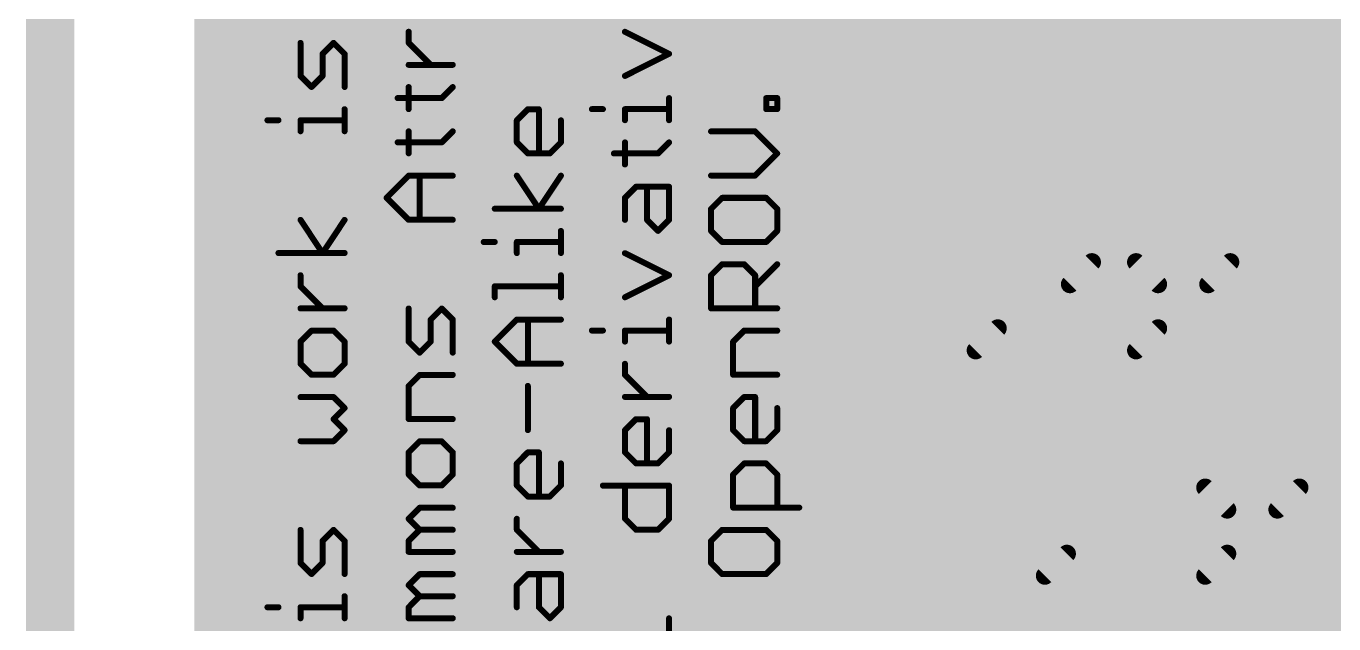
# Model space of a CAD drawing. Extents: x -0.2 to 42.2, y -0.3 to 59.1.
# Drawn here: x -0.2 to 10.85, y 36.75 to 41.81 of the extents above; entities that cross this region are included whole.
import ezdxf

# ---------------------------------------------------------------- set-up
doc = ezdxf.new("R2010")
doc.units = 0
for name, color, linetype in [('1', 22, 'CONTINUOUS'), ('16', 175, 'CONTINUOUS'), ('20', 7, 'CONTINUOUS'), ('21', 253, 'CONTINUOUS'), ('30', 253, 'CONTINUOUS')]:
    doc.layers.add(name, color=color, linetype=linetype)

msp = doc.modelspace()

# ---------------------------------------------------------------- linework, layer by layer
at = {"layer": '1', "const_width": 0.4064}
for points in [[(1.4224, 1.4224), (1.4224, 56.5776)], [(16.4338, 45.8709), (3.2932, 32.7303)], [(3.81, 32.385), (17.145, 45.72)], [(4.7509, 32.4638), (17.0732, 44.7861)], [(1.4224, 41.8592), (12.4221, 41.8592)], [(1.4224, 41.4528), (12.0157, 41.4528)], [(1.4224, 41.0464), (11.6093, 41.0464)], [(1.4224, 40.64), (11.2029, 40.64)], [(1.4224, 40.2336), (10.7965, 40.2336)], [(1.4224, 39.8272), (10.3901, 39.8272)], [(1.4224, 39.4208), (9.9837, 39.4208)], [(1.4224, 39.0144), (9.5773, 39.0144)], [(1.4224, 38.608), (9.1709, 38.608)], [(10.8951, 38.608), (12.0904, 38.608)], [(1.4224, 38.2016), (8.7645, 38.2016)], [(10.4887, 38.2016), (12.0904, 38.2016)], [(1.4224, 37.7952), (8.3581, 37.7952)], [(10.0823, 37.7952), (11.7305, 37.7952)], [(1.4224, 37.3888), (7.9517, 37.3888)], [(9.6759, 37.3888), (11.4936, 37.3888)], [(1.4224, 36.9824), (7.5453, 36.9824)], [(9.2695, 36.9824), (11.4936, 36.9824)], [(1.4224, 36.576), (7.1389, 36.576)], [(8.8631, 36.576), (11.4936, 36.576)]]:
    msp.add_lwpolyline(points, dxfattribs=at)
at = {"layer": '1', "const_width": 0.2032}
for points in [[(1.4224, 41.9608, 1), (1.4224, 41.7576)], [(1.4224, 41.5544, 1), (1.4224, 41.3512)], [(1.4224, 41.148, 1), (1.4224, 40.9448)], [(1.4224, 40.7416, 1), (1.4224, 40.5384)], [(1.4224, 40.3352, 1), (1.4224, 40.132)], [(10.7965, 40.132, 1), (10.7965, 40.3352)], [(1.4224, 39.9288, 1), (1.4224, 39.7256)], [(10.3901, 39.7256, 1), (10.3901, 39.9288)], [(1.4224, 39.5224, 1), (1.4224, 39.3192)], [(9.9837, 39.3192, 1), (9.9837, 39.5224)], [(1.4224, 39.116, 1), (1.4224, 38.9128)], [(9.5773, 38.9128, 1), (9.5773, 39.116)], [(1.4224, 38.7096, 1), (1.4224, 38.5064)], [(9.1709, 38.5064, 1), (9.1709, 38.7096)], [(10.8951, 38.7096, 1), (10.8951, 38.5064)], [(1.4224, 38.3032, 1), (1.4224, 38.1)], [(8.7645, 38.1, 1), (8.7645, 38.3032)], [(10.4887, 38.3032, 1), (10.4887, 38.1)], [(1.4224, 37.8968, 1), (1.4224, 37.6936)], [(8.3581, 37.6936, 1), (8.3581, 37.8968)], [(10.0823, 37.8968, 1), (10.0823, 37.6936)], [(1.4224, 37.4904, 1), (1.4224, 37.2872)], [(7.9517, 37.2872, 1), (7.9517, 37.4904)], [(9.6759, 37.4904, 1), (9.6759, 37.2872)], [(1.4224, 37.084, 1), (1.4224, 36.8808)], [(7.5453, 36.8808, 1), (7.5453, 37.084)], [(9.2695, 37.084, 1), (9.2695, 36.8808)], [(1.4224, 36.6776, 1), (1.4224, 36.4744)], [(7.1389, 36.4744, 1), (7.1389, 36.6776)], [(8.8631, 36.6776, 1), (8.8631, 36.4744)]]:
    msp.add_lwpolyline(points, format="xyb", dxfattribs=at)
at = {"layer": '16', "const_width": 0.4064}
for points in [[(1.4224, 1.4224), (1.4224, 56.5776)], [(1.4224, 41.8592), (40.5776, 41.8592)], [(1.4224, 41.4528), (40.5776, 41.4528)], [(1.4224, 41.0464), (32.4053, 41.0464)], [(1.4224, 40.64), (32.1096, 40.64)], [(1.4224, 40.2336), (32.1096, 40.2336)], [(1.4224, 39.8272), (32.1096, 39.8272)], [(1.4224, 39.4208), (32.4781, 39.4208)], [(1.4224, 39.0144), (40.5776, 39.0144)], [(1.4224, 38.608), (32.507, 38.608)], [(1.4224, 38.2016), (32.1096, 38.2016)], [(1.4224, 37.7952), (32.1096, 37.7952)], [(1.4224, 37.3888), (32.1096, 37.3888)], [(1.4224, 36.9824), (32.3765, 36.9824)], [(1.4224, 36.576), (11.5211, 36.576)]]:
    msp.add_lwpolyline(points, dxfattribs=at)
at = {"layer": '16', "const_width": 0.2032}
for points in [[(1.4224, 41.9608, 1), (1.4224, 41.7576)], [(1.4224, 41.5544, 1), (1.4224, 41.3512)], [(1.4224, 41.148, 1), (1.4224, 40.9448)], [(1.4224, 40.7416, 1), (1.4224, 40.5384)], [(1.4224, 40.3352, 1), (1.4224, 40.132)], [(1.4224, 39.9288, 1), (1.4224, 39.7256)], [(1.4224, 39.5224, 1), (1.4224, 39.3192)], [(1.4224, 39.116, 1), (1.4224, 38.9128)], [(1.4224, 38.7096, 1), (1.4224, 38.5064)], [(1.4224, 38.3032, 1), (1.4224, 38.1)], [(1.4224, 37.8968, 1), (1.4224, 37.6936)], [(1.4224, 37.4904, 1), (1.4224, 37.2872)], [(1.4224, 37.084, 1), (1.4224, 36.8808)], [(1.4224, 36.6776, 1), (1.4224, 36.4744)]]:
    msp.add_lwpolyline(points, format="xyb", dxfattribs=at)
at = {"layer": '20', "const_width": 0.4064}
msp.add_lwpolyline([(0, 0), (0, 58)], dxfattribs=at)
at = {"layer": '21', "const_width": 0.0508}
for points in [[(2.1164, 41.3846), (2.1164, 41.6643)], [(2.396, 41.6643), (2.3028, 41.571)], [(2.4892, 41.571), (2.396, 41.6643)], [(3.0308, 41.6649), (3.0308, 41.7582)], [(3.2172, 41.4785), (3.0308, 41.6649)], [(5.2324, 41.5714), (4.8596, 41.7578)], [(2.3028, 41.571), (2.3028, 41.3846)], [(2.4892, 41.2914), (2.4892, 41.571)], [(4.8596, 41.385), (5.2324, 41.5714)], [(3.4036, 41.4785), (3.0308, 41.4785)], [(2.2096, 41.2914), (2.1164, 41.3846)], [(2.3028, 41.3846), (2.2096, 41.2914)], [(3.0308, 41.1043), (3.0308, 41.2907)], [(3.3104, 41.1975), (3.4036, 41.2907)], [(2.4892, 40.9172), (2.4892, 41.1036)], [(2.9375, 41.1975), (3.3104, 41.1975)], [(4.5799, 41.104), (4.6731, 41.104)], [(4.8596, 41.0108), (4.8596, 41.104)], [(4.8596, 41.104), (5.2324, 41.104)], [(5.2324, 41.0108), (5.2324, 41.1972)], [(6.0536, 41.1043), (6.0536, 41.1975)], [(6.0536, 41.1975), (6.1468, 41.1975)], [(6.1468, 41.1043), (6.0536, 41.1043)], [(6.1468, 41.1975), (6.1468, 41.1043)], [(1.8367, 41.0104), (1.9299, 41.0104)], [(2.1164, 40.9172), (2.1164, 41.0104)], [(2.1164, 41.0104), (2.4892, 41.0104)], [(3.9452, 41.0097), (4.0384, 41.103)], [(3.9452, 40.8233), (3.9452, 41.0097)], [(4.0384, 41.103), (4.1316, 41.103)], [(4.1316, 41.103), (4.1316, 40.7301)], [(4.318, 41.0097), (4.318, 40.8233)], [(3.0308, 40.7301), (3.0308, 40.9165)], [(3.3104, 40.8233), (3.4036, 40.9165)], [(5.9604, 40.9158), (5.5875, 40.9158)], [(6.1468, 40.7294), (5.9604, 40.9158)], [(2.9375, 40.8233), (3.3104, 40.8233)], [(4.0384, 40.7301), (3.9452, 40.8233)], [(4.318, 40.8233), (4.2248, 40.7301)], [(4.8596, 40.6365), (4.8596, 40.823)], [(5.1392, 40.7298), (5.2324, 40.823)], [(4.2248, 40.7301), (4.0384, 40.7301)], [(4.7663, 40.7298), (5.1392, 40.7298)], [(5.9604, 40.543), (6.1468, 40.7294)], [(2.8443, 40.3552), (3.0308, 40.5416)], [(3.0308, 40.5416), (3.4036, 40.5416)], [(3.124, 40.1688), (3.124, 40.5416)], [(4.1316, 40.2623), (3.9452, 40.542)], [(4.318, 40.542), (4.1316, 40.2623)], [(4.8596, 40.3549), (4.9528, 40.4481)], [(4.9528, 40.4481), (5.2324, 40.4481)], [(5.046, 40.1685), (5.046, 40.4481)], [(5.2324, 40.4481), (5.2324, 40.1685)], [(5.5875, 40.543), (5.9604, 40.543)], [(3.0308, 40.1688), (2.8443, 40.3552)], [(4.8596, 40.1685), (4.8596, 40.3549)], [(5.6807, 40.3545), (5.5875, 40.2613)], [(6.0536, 40.3545), (5.6807, 40.3545)], [(6.1468, 40.2613), (6.0536, 40.3545)], [(4.318, 40.2623), (3.7587, 40.2623)], [(5.5875, 40.2613), (5.5875, 40.0749)], [(6.1468, 40.0749), (6.1468, 40.2613)], [(2.3028, 39.8881), (2.1164, 40.1678)], [(2.4892, 40.1678), (2.3028, 39.8881)], [(3.4036, 40.1688), (3.0308, 40.1688)], [(5.1392, 40.0752), (5.046, 40.1685)], [(5.2324, 40.1685), (5.1392, 40.0752)], [(4.318, 39.8881), (4.318, 40.0746)], [(5.5875, 40.0749), (5.6807, 39.9817)], [(6.0536, 39.9817), (6.1468, 40.0749)], [(2.4892, 39.8881), (1.9299, 39.8881)], [(3.6655, 39.9813), (3.7587, 39.9813)], [(3.9452, 39.8881), (3.9452, 39.9813)], [(3.9452, 39.9813), (4.318, 39.9813)], [(5.6807, 39.9817), (6.0536, 39.9817)], [(5.2324, 39.7004), (4.8596, 39.8868)], [(5.5875, 39.7), (5.6807, 39.7932)], [(5.6807, 39.7932), (5.8672, 39.7932)], [(5.8672, 39.7932), (5.9604, 39.7)], [(5.9604, 39.6068), (6.1468, 39.7932)], [(2.1164, 39.6068), (2.1164, 39.7)], [(4.318, 39.5139), (4.318, 39.7004)], [(4.8596, 39.5139), (5.2324, 39.7004)], [(5.5875, 39.4204), (5.5875, 39.7)], [(5.9604, 39.7), (5.9604, 39.4204)], [(2.3028, 39.4204), (2.1164, 39.6068)], [(3.7587, 39.5139), (3.7587, 39.6071)], [(3.7587, 39.6071), (4.318, 39.6071)], [(2.4892, 39.4204), (2.1164, 39.4204)], [(3.0308, 39.1394), (3.0308, 39.419)], [(3.3104, 39.419), (3.2172, 39.3258)], [(3.4036, 39.3258), (3.3104, 39.419)], [(6.1468, 39.4204), (5.5875, 39.4204)], [(2.2096, 39.2319), (2.1164, 39.1387)], [(2.396, 39.2319), (2.2096, 39.2319)], [(2.4892, 39.1387), (2.396, 39.2319)], [(3.2172, 39.3258), (3.2172, 39.1394)], [(3.4036, 39.0462), (3.4036, 39.3258)], [(3.7587, 39.139), (3.9452, 39.3255)], [(3.9452, 39.3255), (4.318, 39.3255)], [(4.0384, 38.9526), (4.0384, 39.3255)], [(4.5799, 39.2329), (4.6731, 39.2329)], [(4.8596, 39.1397), (4.8596, 39.2329)], [(4.8596, 39.2329), (5.2324, 39.2329)], [(5.2324, 39.1397), (5.2324, 39.3261)], [(5.774, 39.1387), (5.8672, 39.2319)], [(5.8672, 39.2319), (6.1468, 39.2319)], [(2.1164, 39.1387), (2.1164, 38.9523)], [(2.4892, 38.9523), (2.4892, 39.1387)], [(3.124, 39.0462), (3.0308, 39.1394)], [(3.2172, 39.1394), (3.124, 39.0462)], [(3.9452, 38.9526), (3.7587, 39.139)], [(5.774, 38.8591), (5.774, 39.1387)], [(2.1164, 38.9523), (2.2096, 38.8591)], [(2.396, 38.8591), (2.4892, 38.9523)], [(4.318, 38.9526), (3.9452, 38.9526)], [(4.8596, 38.8584), (4.8596, 38.9516)], [(2.2096, 38.8591), (2.396, 38.8591)], [(3.0308, 38.7645), (3.124, 38.8577)], [(3.124, 38.8577), (3.4036, 38.8577)], [(5.046, 38.672), (4.8596, 38.8584)], [(6.1468, 38.8591), (5.774, 38.8591)], [(3.0308, 38.4849), (3.0308, 38.7645)], [(4.0384, 38.3913), (4.0384, 38.7642)], [(5.2324, 38.672), (4.8596, 38.672)], [(2.396, 38.6706), (2.1164, 38.6706)], [(2.4892, 38.5774), (2.396, 38.6706)], [(2.396, 38.4842), (2.4892, 38.5774)], [(5.774, 38.5774), (5.8672, 38.6706)], [(5.774, 38.391), (5.774, 38.5774)], [(5.8672, 38.6706), (5.9604, 38.6706)], [(5.9604, 38.6706), (5.9604, 38.2978)], [(6.1468, 38.5774), (6.1468, 38.391)], [(2.4892, 38.391), (2.396, 38.4842)], [(3.4036, 38.4849), (3.0308, 38.4849)], [(4.8596, 38.3903), (4.9528, 38.4835)], [(4.9528, 38.4835), (5.046, 38.4835)], [(5.046, 38.4835), (5.046, 38.1107)], [(2.396, 38.2978), (2.4892, 38.391)], [(4.8596, 38.2039), (4.8596, 38.3903)], [(5.2324, 38.3903), (5.2324, 38.2039)], [(5.8672, 38.2978), (5.774, 38.391)], [(6.1468, 38.391), (6.0536, 38.2978)], [(2.1164, 38.2978), (2.396, 38.2978)], [(3.124, 38.2964), (3.0308, 38.2032)], [(3.3104, 38.2964), (3.124, 38.2964)], [(3.4036, 38.2032), (3.3104, 38.2964)], [(6.0536, 38.2978), (5.8672, 38.2978)], [(3.0308, 38.2032), (3.0308, 38.0168)], [(3.4036, 38.0168), (3.4036, 38.2032)], [(3.9452, 38.1096), (4.0384, 38.2029)], [(4.0384, 38.2029), (4.1316, 38.2029)], [(4.1316, 38.2029), (4.1316, 37.83)], [(4.9528, 38.1107), (4.8596, 38.2039)], [(5.2324, 38.2039), (5.1392, 38.1107)], [(3.0308, 38.0168), (3.124, 37.9236)], [(3.3104, 37.9236), (3.4036, 38.0168)], [(3.9452, 37.9232), (3.9452, 38.1096)], [(4.318, 38.1096), (4.318, 37.9232)], [(5.1392, 38.1107), (4.9528, 38.1107)], [(5.774, 38.0161), (5.8672, 38.1093)], [(5.774, 37.7365), (5.774, 38.0161)], [(5.8672, 38.1093), (6.0536, 38.1093)], [(6.0536, 38.1093), (6.1468, 38.0161)], [(6.1468, 38.0161), (6.1468, 37.7365)], [(3.124, 37.9236), (3.3104, 37.9236)], [(4.0384, 37.83), (3.9452, 37.9232)], [(4.318, 37.9232), (4.2248, 37.83)], [(4.6731, 37.9222), (5.2324, 37.9222)], [(4.8596, 37.6426), (4.8596, 37.9222)], [(5.2324, 37.9222), (5.2324, 37.6426)], [(4.2248, 37.83), (4.0384, 37.83)], [(3.0308, 37.6419), (3.124, 37.7351)], [(3.124, 37.7351), (3.4036, 37.7351)], [(6.3332, 37.7365), (5.774, 37.7365)], [(3.124, 37.5487), (3.0308, 37.6419)], [(3.9452, 37.5487), (3.9452, 37.6419)], [(4.9528, 37.5493), (4.8596, 37.6426)], [(5.2324, 37.6426), (5.1392, 37.5493)], [(2.1164, 37.2684), (2.1164, 37.548)], [(2.396, 37.548), (2.3028, 37.4548)], [(2.4892, 37.4548), (2.396, 37.548)], [(3.0308, 37.4555), (3.124, 37.5487)], [(3.0308, 37.3622), (3.0308, 37.4555)], [(3.124, 37.5487), (3.4036, 37.5487)], [(4.1316, 37.3622), (3.9452, 37.5487)], [(5.1392, 37.5493), (4.9528, 37.5493)], [(5.6807, 37.548), (5.5875, 37.4548)], [(6.0536, 37.548), (5.6807, 37.548)], [(6.1468, 37.4548), (6.0536, 37.548)], [(2.3028, 37.4548), (2.3028, 37.2684)], [(2.4892, 37.1751), (2.4892, 37.4548)], [(3.4036, 37.3622), (3.0308, 37.3622)], [(4.318, 37.3622), (3.9452, 37.3622)], [(5.5875, 37.4548), (5.5875, 37.2684)], [(6.1468, 37.2684), (6.1468, 37.4548)], [(2.2096, 37.1751), (2.1164, 37.2684)], [(2.3028, 37.2684), (2.2096, 37.1751)], [(5.5875, 37.2684), (5.6807, 37.1751)], [(6.0536, 37.1751), (6.1468, 37.2684)], [(3.0308, 37.0806), (3.124, 37.1738)], [(3.124, 37.1738), (3.4036, 37.1738)], [(3.9452, 37.0806), (4.0384, 37.1738)], [(4.0384, 37.1738), (4.318, 37.1738)], [(4.1316, 36.8941), (4.1316, 37.1738)], [(4.318, 37.1738), (4.318, 36.8941)], [(5.6807, 37.1751), (6.0536, 37.1751)], [(3.124, 36.9874), (3.0308, 37.0806)], [(3.9452, 36.8941), (3.9452, 37.0806)], [(2.4892, 36.8009), (2.4892, 36.9874)], [(3.0308, 36.8941), (3.124, 36.9874)], [(3.124, 36.9874), (3.4036, 36.9874)], [(1.8367, 36.8941), (1.9299, 36.8941)], [(2.1164, 36.8009), (2.1164, 36.8941)], [(2.1164, 36.8941), (2.4892, 36.8941)], [(3.0308, 36.8009), (3.0308, 36.8941)], [(3.4036, 36.8009), (3.0308, 36.8009)], [(4.2248, 36.8009), (4.1316, 36.8941)], [(4.318, 36.8941), (4.2248, 36.8009)], [(5.2324, 36.6138), (5.2324, 36.8003)]]:
    msp.add_lwpolyline(points, dxfattribs=at)
at = {"layer": '21', "const_width": 0.0254}
for points in [[(2.1291, 41.6643, 1), (2.1037, 41.6643)], [(2.405, 41.6732, 1), (2.387, 41.6553)], [(2.405, 41.6553, 1), (2.387, 41.6732)], [(3.0435, 41.7582, 1), (3.0181, 41.7582)], [(3.0397, 41.6739, 1), (3.0218, 41.656)], [(4.8652, 41.7692, 1), (4.8539, 41.7465)], [(2.3155, 41.571, 1), (2.2901, 41.571)], [(2.2938, 41.58, 1), (2.3118, 41.5621)], [(2.5019, 41.571, 1), (2.4765, 41.571)], [(2.4802, 41.5621, 1), (2.4982, 41.58)], [(3.0181, 41.6649, 1), (3.0435, 41.6649)], [(5.2381, 41.56, 1), (5.2267, 41.5827)], [(5.2267, 41.56, 1), (5.2381, 41.5827)], [(3.0308, 41.4912, 1), (3.0308, 41.4658)], [(3.2082, 41.4695, 1), (3.2262, 41.4875)], [(3.4036, 41.4658, 1), (3.4036, 41.4912)], [(2.1253, 41.3936, 1), (2.1074, 41.3756)], [(2.1037, 41.3846, 1), (2.1291, 41.3846)], [(2.2901, 41.3846, 1), (2.3155, 41.3846)], [(2.3118, 41.3756, 1), (2.2938, 41.3936)], [(4.8539, 41.3963, 1), (4.8652, 41.3736)], [(2.2006, 41.3004, 1), (2.2185, 41.2824)], [(2.2006, 41.2824, 1), (2.2185, 41.3004)], [(2.4765, 41.2914, 1), (2.5019, 41.2914)], [(3.0435, 41.2907, 1), (3.0181, 41.2907)], [(3.4126, 41.2818, 1), (3.3946, 41.2997)], [(2.5019, 41.1036, 1), (2.4765, 41.1036)], [(2.9375, 41.2102, 1), (2.9375, 41.1848)], [(3.3014, 41.2065, 1), (3.3194, 41.1885)], [(3.3104, 41.1848, 1), (3.3104, 41.2102)], [(4.5799, 41.1167, 1), (4.5799, 41.0913)], [(4.6731, 41.0913, 1), (4.6731, 41.1167)], [(4.8723, 41.104, 1), (4.8469, 41.104)], [(4.8596, 41.1167, 1), (4.8596, 41.0913)], [(5.2451, 41.1972, 1), (5.2197, 41.1972)], [(5.2324, 41.0913, 1), (5.2324, 41.1167)], [(6.0663, 41.1975, 1), (6.0409, 41.1975)], [(6.0536, 41.2102, 1), (6.0536, 41.1848)], [(6.0536, 41.117, 1), (6.0536, 41.0916)], [(6.1595, 41.1975, 1), (6.1341, 41.1975)], [(6.1468, 41.1848, 1), (6.1468, 41.2102)], [(6.1468, 41.0916, 1), (6.1468, 41.117)], [(1.8367, 41.0231, 1), (1.8367, 40.9977)], [(1.9299, 40.9977, 1), (1.9299, 41.0231)], [(2.1291, 41.0104, 1), (2.1037, 41.0104)], [(2.1164, 41.0231, 1), (2.1164, 40.9977)], [(2.4892, 40.9977, 1), (2.4892, 41.0231)], [(3.0181, 41.1043, 1), (3.0435, 41.1043)], [(3.9579, 41.0097, 1), (3.9325, 41.0097)], [(3.9362, 41.0187, 1), (3.9541, 41.0008)], [(4.0384, 41.1157, 1), (4.0384, 41.0903)], [(4.0473, 41.094, 1), (4.0294, 41.1119)], [(4.1443, 41.103, 1), (4.1189, 41.103)], [(4.1316, 41.0903, 1), (4.1316, 41.1157)], [(4.3307, 41.0097, 1), (4.3053, 41.0097)], [(4.8469, 41.0108, 1), (4.8723, 41.0108)], [(5.2197, 41.0108, 1), (5.2451, 41.0108)], [(6.0409, 41.1043, 1), (6.0663, 41.1043)], [(6.1341, 41.1043, 1), (6.1595, 41.1043)], [(2.1037, 40.9172, 1), (2.1291, 40.9172)], [(2.4765, 40.9172, 1), (2.5019, 40.9172)], [(3.0435, 40.9165, 1), (3.0181, 40.9165)], [(3.4126, 40.9075, 1), (3.3946, 40.9255)], [(5.5875, 40.9285, 1), (5.5875, 40.9031)], [(5.9694, 40.9248, 1), (5.9514, 40.9069)], [(5.9604, 40.9031, 1), (5.9604, 40.9285)], [(2.9375, 40.836, 1), (2.9375, 40.8106)], [(3.3014, 40.8323, 1), (3.3194, 40.8143)], [(3.3104, 40.8106, 1), (3.3104, 40.836)], [(3.9541, 40.8323, 1), (3.9362, 40.8143)], [(3.9325, 40.8233, 1), (3.9579, 40.8233)], [(4.3053, 40.8233, 1), (4.3307, 40.8233)], [(4.327, 40.8143, 1), (4.309, 40.8323)], [(4.8723, 40.823, 1), (4.8469, 40.823)], [(5.2414, 40.814, 1), (5.2234, 40.832)], [(3.0181, 40.7301, 1), (3.0435, 40.7301)], [(4.0384, 40.7428, 1), (4.0384, 40.7174)], [(4.0294, 40.7211, 1), (4.0473, 40.7391)], [(4.1189, 40.7301, 1), (4.1443, 40.7301)], [(4.2158, 40.7391, 1), (4.2338, 40.7211)], [(4.2248, 40.7174, 1), (4.2248, 40.7428)], [(4.7663, 40.7425, 1), (4.7663, 40.7171)], [(5.1302, 40.7387, 1), (5.1482, 40.7208)], [(5.1392, 40.7171, 1), (5.1392, 40.7425)], [(6.1558, 40.7204, 1), (6.1378, 40.7384)], [(6.1378, 40.7204, 1), (6.1558, 40.7384)], [(4.8469, 40.6365, 1), (4.8723, 40.6365)], [(3.0308, 40.5543, 1), (3.0308, 40.5289)], [(3.0397, 40.5327, 1), (3.0218, 40.5506)], [(3.1367, 40.5416, 1), (3.1113, 40.5416)], [(3.4036, 40.5289, 1), (3.4036, 40.5543)], [(3.9557, 40.549, 1), (3.9346, 40.5349)], [(4.3286, 40.5349, 1), (4.3074, 40.549)], [(4.9528, 40.4608, 1), (4.9528, 40.4354)], [(4.9617, 40.4391, 1), (4.9438, 40.4571)], [(5.0587, 40.4481, 1), (5.0333, 40.4481)], [(5.2451, 40.4481, 1), (5.2197, 40.4481)], [(5.2324, 40.4354, 1), (5.2324, 40.4608)], [(5.5875, 40.5557, 1), (5.5875, 40.5303)], [(5.9514, 40.552, 1), (5.9694, 40.534)], [(5.9604, 40.5303, 1), (5.9604, 40.5557)], [(2.8533, 40.3642, 1), (2.8353, 40.3462)], [(2.8353, 40.3642, 1), (2.8533, 40.3462)], [(4.8723, 40.3549, 1), (4.8469, 40.3549)], [(4.8506, 40.3639, 1), (4.8685, 40.3459)], [(5.6807, 40.3672, 1), (5.6807, 40.3418)], [(5.6897, 40.3456, 1), (5.6718, 40.3635)], [(6.0626, 40.3635, 1), (6.0446, 40.3456)], [(6.0536, 40.3418, 1), (6.0536, 40.3672)], [(3.7587, 40.275, 1), (3.7587, 40.2496)], [(4.121, 40.2694, 1), (4.1421, 40.2553)], [(4.121, 40.2553, 1), (4.1421, 40.2694)], [(4.318, 40.2496, 1), (4.318, 40.275)], [(5.6002, 40.2613, 1), (5.5748, 40.2613)], [(5.5785, 40.2703, 1), (5.5965, 40.2523)], [(6.1595, 40.2613, 1), (6.1341, 40.2613)], [(6.1378, 40.2523, 1), (6.1558, 40.2703)], [(2.1269, 40.1748, 1), (2.1058, 40.1607)], [(2.4998, 40.1607, 1), (2.4786, 40.1748)], [(3.0308, 40.1815, 1), (3.0308, 40.1561)], [(3.0218, 40.1598, 1), (3.0397, 40.1778)], [(3.1113, 40.1688, 1), (3.1367, 40.1688)], [(3.4036, 40.1561, 1), (3.4036, 40.1815)], [(4.8469, 40.1685, 1), (4.8723, 40.1685)], [(5.055, 40.1774, 1), (5.037, 40.1595)], [(5.0333, 40.1685, 1), (5.0587, 40.1685)], [(5.2197, 40.1685, 1), (5.2451, 40.1685)], [(5.2414, 40.1595, 1), (5.2234, 40.1774)], [(4.3307, 40.0746, 1), (4.3053, 40.0746)], [(5.1302, 40.0842, 1), (5.1482, 40.0663)], [(5.1302, 40.0663, 1), (5.1482, 40.0842)], [(5.5965, 40.0839, 1), (5.5785, 40.0659)], [(5.5748, 40.0749, 1), (5.6002, 40.0749)], [(6.1341, 40.0749, 1), (6.1595, 40.0749)], [(6.1558, 40.0659, 1), (6.1378, 40.0839)], [(1.9299, 39.9008, 1), (1.9299, 39.8754)], [(2.4892, 39.8754, 1), (2.4892, 39.9008)], [(3.6655, 39.9941, 1), (3.6655, 39.9686)], [(3.7587, 39.9686, 1), (3.7587, 39.9941)], [(3.9452, 39.9941, 1), (3.9452, 39.9686)], [(3.9579, 39.9813, 1), (3.9325, 39.9813)], [(4.318, 39.9686, 1), (4.318, 39.9941)], [(5.6807, 39.9944, 1), (5.6807, 39.969)], [(5.6718, 39.9727, 1), (5.6897, 39.9907)], [(6.0446, 39.9907, 1), (6.0626, 39.9727)], [(6.0536, 39.969, 1), (6.0536, 39.9944)], [(2.2922, 39.8952, 1), (2.3133, 39.8811)], [(2.2922, 39.8811, 1), (2.3133, 39.8952)], [(3.9325, 39.8881, 1), (3.9579, 39.8881)], [(4.3053, 39.8881, 1), (4.3307, 39.8881)], [(4.8652, 39.8981, 1), (4.8539, 39.8754)], [(5.6807, 39.8059, 1), (5.6807, 39.7805)], [(5.6897, 39.7842, 1), (5.6718, 39.8022)], [(5.8761, 39.8022, 1), (5.8582, 39.7842)], [(5.8672, 39.7805, 1), (5.8672, 39.8059)], [(6.1558, 39.7842, 1), (6.1378, 39.8022)], [(2.1291, 39.7, 1), (2.1037, 39.7)], [(4.3307, 39.7004, 1), (4.3053, 39.7004)], [(5.2381, 39.689, 1), (5.2267, 39.7117)], [(5.2267, 39.689, 1), (5.2381, 39.7117)], [(5.6002, 39.7, 1), (5.5748, 39.7)], [(5.5785, 39.709, 1), (5.5965, 39.691)], [(5.9731, 39.7, 1), (5.9477, 39.7)], [(5.9514, 39.691, 1), (5.9694, 39.709)], [(2.1253, 39.6158, 1), (2.1074, 39.5978)], [(2.1037, 39.6068, 1), (2.1291, 39.6068)], [(3.7714, 39.6071, 1), (3.746, 39.6071)], [(3.7587, 39.6198, 1), (3.7587, 39.5944)], [(4.318, 39.5944, 1), (4.318, 39.6198)], [(5.9514, 39.6158, 1), (5.9694, 39.5978)], [(3.746, 39.5139, 1), (3.7714, 39.5139)], [(4.3053, 39.5139, 1), (4.3307, 39.5139)], [(4.8539, 39.5253, 1), (4.8652, 39.5026)], [(2.1164, 39.4331, 1), (2.1164, 39.4077)], [(2.2938, 39.4114, 1), (2.3118, 39.4294)], [(2.4892, 39.4077, 1), (2.4892, 39.4331)], [(3.0435, 39.419, 1), (3.0181, 39.419)], [(3.3194, 39.428, 1), (3.3014, 39.41)], [(3.3194, 39.41, 1), (3.3014, 39.428)], [(5.5875, 39.4331, 1), (5.5875, 39.4077)], [(5.5748, 39.4204, 1), (5.6002, 39.4204)], [(5.9477, 39.4204, 1), (5.9731, 39.4204)], [(6.1468, 39.4077, 1), (6.1468, 39.4331)], [(2.2096, 39.2446, 1), (2.2096, 39.2192)], [(2.2185, 39.2229, 1), (2.2006, 39.2409)], [(2.405, 39.2409, 1), (2.387, 39.2229)], [(2.396, 39.2192, 1), (2.396, 39.2446)], [(3.2299, 39.3258, 1), (3.2045, 39.3258)], [(3.2082, 39.3348, 1), (3.2262, 39.3168)], [(3.4163, 39.3258, 1), (3.3909, 39.3258)], [(3.3946, 39.3168, 1), (3.4126, 39.3348)], [(3.9452, 39.3382, 1), (3.9452, 39.3128)], [(3.9541, 39.3165, 1), (3.9362, 39.3345)], [(4.0511, 39.3255, 1), (4.0257, 39.3255)], [(4.318, 39.3128, 1), (4.318, 39.3382)], [(4.5799, 39.2456, 1), (4.5799, 39.2202)], [(4.6731, 39.2202, 1), (4.6731, 39.2456)], [(4.8723, 39.2329, 1), (4.8469, 39.2329)], [(4.8596, 39.2456, 1), (4.8596, 39.2202)], [(5.2451, 39.3261, 1), (5.2197, 39.3261)], [(5.2324, 39.2202, 1), (5.2324, 39.2456)], [(5.8672, 39.2446, 1), (5.8672, 39.2192)], [(5.8761, 39.2229, 1), (5.8582, 39.2409)], [(6.1468, 39.2192, 1), (6.1468, 39.2446)], [(2.1291, 39.1387, 1), (2.1037, 39.1387)], [(2.1074, 39.1477, 1), (2.1253, 39.1297)], [(2.5019, 39.1387, 1), (2.4765, 39.1387)], [(2.4802, 39.1297, 1), (2.4982, 39.1477)], [(3.0397, 39.1484, 1), (3.0218, 39.1304)], [(3.0181, 39.1394, 1), (3.0435, 39.1394)], [(3.2045, 39.1394, 1), (3.2299, 39.1394)], [(3.2262, 39.1304, 1), (3.2082, 39.1484)], [(3.7677, 39.148, 1), (3.7497, 39.1301)], [(3.7497, 39.148, 1), (3.7677, 39.1301)], [(4.8469, 39.1397, 1), (4.8723, 39.1397)], [(5.2197, 39.1397, 1), (5.2451, 39.1397)], [(5.7866, 39.1387, 1), (5.7613, 39.1387)], [(5.765, 39.1477, 1), (5.7829, 39.1297)], [(3.115, 39.0552, 1), (3.1329, 39.0372)], [(3.115, 39.0372, 1), (3.1329, 39.0552)], [(3.3909, 39.0462, 1), (3.4163, 39.0462)], [(2.1253, 38.9613, 1), (2.1074, 38.9433)], [(2.1037, 38.9523, 1), (2.1291, 38.9523)], [(2.4765, 38.9523, 1), (2.5019, 38.9523)], [(2.4982, 38.9433, 1), (2.4802, 38.9613)], [(3.9452, 38.9653, 1), (3.9452, 38.9399)], [(3.9362, 38.9436, 1), (3.9541, 38.9616)], [(4.0257, 38.9526, 1), (4.0511, 38.9526)], [(4.318, 38.9399, 1), (4.318, 38.9653)], [(4.8723, 38.9516, 1), (4.8469, 38.9516)], [(2.2096, 38.8718, 1), (2.2096, 38.8464)], [(2.2006, 38.8501, 1), (2.2185, 38.868)], [(2.387, 38.868, 1), (2.405, 38.8501)], [(2.396, 38.8464, 1), (2.396, 38.8718)], [(3.124, 38.8704, 1), (3.124, 38.845)], [(3.1329, 38.8487, 1), (3.115, 38.8667)], [(3.4036, 38.845, 1), (3.4036, 38.8704)], [(4.8685, 38.8674, 1), (4.8506, 38.8494)], [(4.8469, 38.8584, 1), (4.8723, 38.8584)], [(5.774, 38.8718, 1), (5.774, 38.8464)], [(5.7613, 38.8591, 1), (5.7866, 38.8591)], [(6.1468, 38.8464, 1), (6.1468, 38.8718)], [(3.0435, 38.7645, 1), (3.0181, 38.7645)], [(3.0218, 38.7735, 1), (3.0397, 38.7555)], [(4.0511, 38.7642, 1), (4.0257, 38.7642)], [(4.8596, 38.6847, 1), (4.8596, 38.6593)], [(5.2324, 38.6593, 1), (5.2324, 38.6847)], [(2.1164, 38.6833, 1), (2.1164, 38.6579)], [(2.405, 38.6796, 1), (2.387, 38.6616)], [(2.396, 38.6579, 1), (2.396, 38.6833)], [(2.4982, 38.5684, 1), (2.4802, 38.5864)], [(2.4802, 38.5684, 1), (2.4982, 38.5864)], [(5.037, 38.663, 1), (5.055, 38.6809)], [(5.7866, 38.5774, 1), (5.7613, 38.5774)], [(5.765, 38.5864, 1), (5.7829, 38.5684)], [(5.8672, 38.6833, 1), (5.8672, 38.6579)], [(5.8761, 38.6616, 1), (5.8582, 38.6796)], [(5.9731, 38.6706, 1), (5.9477, 38.6706)], [(5.9604, 38.6579, 1), (5.9604, 38.6833)], [(6.1595, 38.5774, 1), (6.1341, 38.5774)], [(2.405, 38.4932, 1), (2.387, 38.4752)], [(2.387, 38.4932, 1), (2.405, 38.4752)], [(3.0308, 38.4976, 1), (3.0308, 38.4722)], [(3.0181, 38.4849, 1), (3.0435, 38.4849)], [(3.4036, 38.4722, 1), (3.4036, 38.4976)], [(4.9528, 38.4962, 1), (4.9528, 38.4708)], [(4.9617, 38.4745, 1), (4.9438, 38.4925)], [(5.0587, 38.4835, 1), (5.0333, 38.4835)], [(5.046, 38.4708, 1), (5.046, 38.4962)], [(2.4982, 38.382, 1), (2.4802, 38.4)], [(2.4802, 38.382, 1), (2.4982, 38.4)], [(4.0257, 38.3913, 1), (4.0511, 38.3913)], [(4.8723, 38.3903, 1), (4.8469, 38.3903)], [(4.8506, 38.3993, 1), (4.8685, 38.3813)], [(5.2451, 38.3903, 1), (5.2197, 38.3903)], [(5.7829, 38.4, 1), (5.765, 38.382)], [(5.7613, 38.391, 1), (5.7866, 38.391)], [(6.1341, 38.391, 1), (6.1595, 38.391)], [(6.1558, 38.382, 1), (6.1378, 38.4)], [(2.1164, 38.3105, 1), (2.1164, 38.2851)], [(2.387, 38.3067, 1), (2.405, 38.2888)], [(2.396, 38.2851, 1), (2.396, 38.3105)], [(3.124, 38.3091, 1), (3.124, 38.2837)], [(3.1329, 38.2874, 1), (3.115, 38.3054)], [(3.3194, 38.3054, 1), (3.3014, 38.2874)], [(3.3104, 38.2837, 1), (3.3104, 38.3091)], [(5.8672, 38.3105, 1), (5.8672, 38.2851)], [(5.8582, 38.2888, 1), (5.8761, 38.3067)], [(5.9477, 38.2978, 1), (5.9731, 38.2978)], [(6.0446, 38.3067, 1), (6.0626, 38.2888)], [(6.0536, 38.2851, 1), (6.0536, 38.3105)], [(3.0435, 38.2032, 1), (3.0181, 38.2032)], [(3.0218, 38.2122, 1), (3.0397, 38.1942)], [(3.4163, 38.2032, 1), (3.3909, 38.2032)], [(3.3946, 38.1942, 1), (3.4126, 38.2122)], [(4.0384, 38.2156, 1), (4.0384, 38.1902)], [(4.0473, 38.1939, 1), (4.0294, 38.2118)], [(4.1443, 38.2029, 1), (4.1189, 38.2029)], [(4.1316, 38.1902, 1), (4.1316, 38.2156)], [(4.8685, 38.2128, 1), (4.8506, 38.1949)], [(4.8469, 38.2039, 1), (4.8723, 38.2039)], [(5.2197, 38.2039, 1), (5.2451, 38.2039)], [(5.2414, 38.1949, 1), (5.2234, 38.2128)], [(3.0397, 38.0257, 1), (3.0218, 38.0078)], [(3.4126, 38.0078, 1), (3.3946, 38.0257)], [(3.9579, 38.1096, 1), (3.9325, 38.1096)], [(3.9362, 38.1186, 1), (3.9541, 38.1007)], [(4.3307, 38.1096, 1), (4.3053, 38.1096)], [(4.9528, 38.1234, 1), (4.9528, 38.098)], [(4.9438, 38.1017, 1), (4.9617, 38.1196)], [(5.0333, 38.1107, 1), (5.0587, 38.1107)], [(5.1302, 38.1196, 1), (5.1482, 38.1017)], [(5.1392, 38.098, 1), (5.1392, 38.1234)], [(5.7866, 38.0161, 1), (5.7613, 38.0161)], [(5.765, 38.0251, 1), (5.7829, 38.0071)], [(5.8672, 38.122, 1), (5.8672, 38.0966)], [(5.8761, 38.1003, 1), (5.8582, 38.1183)], [(6.0626, 38.1183, 1), (6.0446, 38.1003)], [(6.0536, 38.0966, 1), (6.0536, 38.122)], [(6.1595, 38.0161, 1), (6.1341, 38.0161)], [(6.1378, 38.0071, 1), (6.1558, 38.0251)], [(3.0181, 38.0168, 1), (3.0435, 38.0168)], [(3.124, 37.9363, 1), (3.124, 37.9109)], [(3.115, 37.9146, 1), (3.1329, 37.9325)], [(3.3014, 37.9325, 1), (3.3194, 37.9146)], [(3.3104, 37.9109, 1), (3.3104, 37.9363)], [(3.3909, 38.0168, 1), (3.4163, 38.0168)], [(3.9541, 37.9322, 1), (3.9362, 37.9142)], [(3.9325, 37.9232, 1), (3.9579, 37.9232)], [(4.3053, 37.9232, 1), (4.3307, 37.9232)], [(4.327, 37.9142, 1), (4.309, 37.9322)], [(4.6731, 37.9349, 1), (4.6731, 37.9095)], [(4.8723, 37.9222, 1), (4.8469, 37.9222)], [(5.2451, 37.9222, 1), (5.2197, 37.9222)], [(5.2324, 37.9095, 1), (5.2324, 37.9349)], [(4.0384, 37.8427, 1), (4.0384, 37.8173)], [(4.0294, 37.821, 1), (4.0473, 37.839)], [(4.1189, 37.83, 1), (4.1443, 37.83)], [(4.2158, 37.839, 1), (4.2338, 37.821)], [(4.2248, 37.8173, 1), (4.2248, 37.8427)], [(3.124, 37.7478, 1), (3.124, 37.7224)], [(3.1329, 37.7261, 1), (3.115, 37.7441)], [(3.4036, 37.7224, 1), (3.4036, 37.7478)], [(5.774, 37.7492, 1), (5.774, 37.7238)], [(5.7613, 37.7365, 1), (5.7866, 37.7365)], [(6.1341, 37.7365, 1), (6.1595, 37.7365)], [(6.3332, 37.7238, 1), (6.3332, 37.7492)], [(3.0397, 37.6509, 1), (3.0218, 37.6329)], [(3.0218, 37.6509, 1), (3.0397, 37.6329)], [(3.9579, 37.6419, 1), (3.9325, 37.6419)], [(4.8685, 37.6515, 1), (4.8506, 37.6336)], [(4.8469, 37.6426, 1), (4.8723, 37.6426)], [(5.2197, 37.6426, 1), (5.2451, 37.6426)], [(5.2414, 37.6336, 1), (5.2234, 37.6515)], [(2.1291, 37.548, 1), (2.1037, 37.548)], [(2.405, 37.557, 1), (2.387, 37.539)], [(2.405, 37.539, 1), (2.387, 37.557)], [(3.0435, 37.4555, 1), (3.0181, 37.4555)], [(3.124, 37.5614, 1), (3.124, 37.536)], [(3.1329, 37.5397, 1), (3.115, 37.5576)], [(3.115, 37.5397, 1), (3.1329, 37.5576)], [(3.4036, 37.536, 1), (3.4036, 37.5614)], [(3.9541, 37.5576, 1), (3.9362, 37.5397)], [(3.9325, 37.5487, 1), (3.9579, 37.5487)], [(4.9528, 37.562, 1), (4.9528, 37.5366)], [(4.9438, 37.5404, 1), (4.9617, 37.5583)], [(5.1302, 37.5583, 1), (5.1482, 37.5404)], [(5.1392, 37.5366, 1), (5.1392, 37.562)], [(5.6807, 37.5607, 1), (5.6807, 37.5353)], [(5.6897, 37.539, 1), (5.6718, 37.557)], [(6.0626, 37.557, 1), (6.0446, 37.539)], [(6.0536, 37.5353, 1), (6.0536, 37.5607)], [(2.3155, 37.4548, 1), (2.2901, 37.4548)], [(2.2938, 37.4638, 1), (2.3118, 37.4458)], [(2.5019, 37.4548, 1), (2.4765, 37.4548)], [(2.4802, 37.4458, 1), (2.4982, 37.4638)], [(3.0218, 37.4644, 1), (3.0397, 37.4465)], [(3.0308, 37.3749, 1), (3.0308, 37.3495)], [(3.0181, 37.3622, 1), (3.0435, 37.3622)], [(3.4036, 37.3495, 1), (3.4036, 37.3749)], [(3.9452, 37.3749, 1), (3.9452, 37.3495)], [(4.1226, 37.3533, 1), (4.1406, 37.3712)], [(4.318, 37.3495, 1), (4.318, 37.3749)], [(5.6002, 37.4548, 1), (5.5748, 37.4548)], [(5.5785, 37.4638, 1), (5.5965, 37.4458)], [(6.1595, 37.4548, 1), (6.1341, 37.4548)], [(6.1378, 37.4458, 1), (6.1558, 37.4638)], [(2.1253, 37.2773, 1), (2.1074, 37.2594)], [(2.1037, 37.2684, 1), (2.1291, 37.2684)], [(2.2901, 37.2684, 1), (2.3155, 37.2684)], [(2.3118, 37.2594, 1), (2.2938, 37.2773)], [(5.5965, 37.2773, 1), (5.5785, 37.2594)], [(5.5748, 37.2684, 1), (5.6002, 37.2684)], [(6.1341, 37.2684, 1), (6.1595, 37.2684)], [(6.1558, 37.2594, 1), (6.1378, 37.2773)], [(2.2006, 37.1841, 1), (2.2185, 37.1662)], [(2.2006, 37.1662, 1), (2.2185, 37.1841)], [(2.4765, 37.1751, 1), (2.5019, 37.1751)], [(3.124, 37.1865, 1), (3.124, 37.1611)], [(3.1329, 37.1648, 1), (3.115, 37.1828)], [(3.4036, 37.1611, 1), (3.4036, 37.1865)], [(4.0384, 37.1865, 1), (4.0384, 37.1611)], [(4.0473, 37.1648, 1), (4.0294, 37.1828)], [(4.1443, 37.1738, 1), (4.1189, 37.1738)], [(4.3307, 37.1738, 1), (4.3053, 37.1738)], [(4.318, 37.1611, 1), (4.318, 37.1865)], [(5.6807, 37.1878, 1), (5.6807, 37.1624)], [(5.6718, 37.1662, 1), (5.6897, 37.1841)], [(6.0446, 37.1841, 1), (6.0626, 37.1662)], [(6.0536, 37.1624, 1), (6.0536, 37.1878)], [(3.0397, 37.0896, 1), (3.0218, 37.0716)], [(3.0218, 37.0896, 1), (3.0397, 37.0716)], [(3.9579, 37.0806, 1), (3.9325, 37.0806)], [(3.9362, 37.0896, 1), (3.9541, 37.0716)], [(2.5019, 36.9874, 1), (2.4765, 36.9874)], [(3.124, 37.0001, 1), (3.124, 36.9747)], [(3.1329, 36.9784, 1), (3.115, 36.9963)], [(3.115, 36.9784, 1), (3.1329, 36.9963)], [(3.4036, 36.9747, 1), (3.4036, 37.0001)], [(1.8367, 36.9068, 1), (1.8367, 36.8814)], [(1.9299, 36.8814, 1), (1.9299, 36.9068)], [(2.1291, 36.8941, 1), (2.1037, 36.8941)], [(2.1164, 36.9068, 1), (2.1164, 36.8814)], [(2.4892, 36.8814, 1), (2.4892, 36.9068)], [(3.0435, 36.8941, 1), (3.0181, 36.8941)], [(3.0218, 36.9031, 1), (3.0397, 36.8852)], [(3.0308, 36.8136, 1), (3.0308, 36.7882)], [(3.4036, 36.7882, 1), (3.4036, 36.8136)], [(3.9325, 36.8941, 1), (3.9579, 36.8941)], [(4.1406, 36.9031, 1), (4.1226, 36.8852)], [(4.1189, 36.8941, 1), (4.1443, 36.8941)], [(4.2158, 36.8099, 1), (4.2338, 36.792)], [(4.2158, 36.792, 1), (4.2338, 36.8099)], [(4.3053, 36.8941, 1), (4.3307, 36.8941)], [(4.327, 36.8852, 1), (4.309, 36.9031)], [(5.2451, 36.8003, 1), (5.2197, 36.8003)], [(2.1037, 36.8009, 1), (2.1291, 36.8009)], [(2.4765, 36.8009, 1), (2.5019, 36.8009)], [(3.0181, 36.8009, 1), (3.0435, 36.8009)]]:
    msp.add_lwpolyline(points, format="xyb", dxfattribs=at)
at = {"layer": '30', "const_width": 0.1524}
for points in [[(8.0113, 39.9973), (8.0113, 39.2516)], [(8.1977, 39.8109), (7.8249, 39.8109)], [(8.8078, 39.8109), (8.6214, 39.6245)], [(9.1807, 39.8109), (8.8078, 39.8109)], [(9.3671, 39.6245), (9.1807, 39.8109)], [(9.9772, 39.8109), (9.7908, 39.6245)], [(10.5365, 39.8109), (9.9772, 39.8109)], [(10.5365, 39.0652), (10.5365, 39.8109)], [(8.6214, 39.6245), (8.6214, 39.4381)], [(9.3671, 39.2516), (9.3671, 39.6245)], [(9.7908, 39.6245), (9.7908, 39.0652)], [(8.6214, 39.4381), (9.3671, 39.4381)], [(8.0113, 39.2516), (7.8249, 39.0652)], [(9.1807, 39.0652), (9.3671, 39.2516)], [(8.8078, 39.0652), (9.1807, 39.0652)], [(8.596, 38.0923), (8.596, 37.3466)], [(8.7824, 37.9059), (8.4096, 37.9059)], [(9.2061, 37.9059), (9.7654, 37.9059)], [(9.7654, 37.9059), (9.9518, 37.7195)], [(10.5619, 37.9059), (10.3755, 37.7195)], [(10.9348, 37.9059), (10.5619, 37.9059)], [(9.9518, 37.7195), (9.9518, 37.3466)], [(10.3755, 37.7195), (10.3755, 37.5331)], [(10.3755, 37.5331), (11.1212, 37.5331)], [(8.596, 37.3466), (8.4096, 37.1602)], [(9.9518, 37.3466), (9.7654, 37.1602)], [(9.7654, 37.1602), (9.2061, 37.1602)], [(10.5619, 37.1602), (10.9348, 37.1602)]]:
    msp.add_lwpolyline(points, dxfattribs=at)
at = {"layer": '30', "const_width": 0.0762}
for points in [[(8.0494, 39.9973, 1), (7.9732, 39.9973)], [(7.8249, 39.849, 1), (7.8249, 39.7728)], [(8.1977, 39.7728, 1), (8.1977, 39.849)], [(8.8078, 39.849, 1), (8.8078, 39.7728)], [(8.8348, 39.784, 1), (8.7809, 39.8378)], [(9.2076, 39.8378, 1), (9.1538, 39.784)], [(9.1807, 39.7728, 1), (9.1807, 39.849)], [(9.9772, 39.849, 1), (9.9772, 39.7728)], [(10.0042, 39.784, 1), (9.9503, 39.8378)], [(10.5746, 39.8109, 1), (10.4984, 39.8109)], [(10.5365, 39.7728, 1), (10.5365, 39.849)], [(8.6595, 39.6245, 1), (8.5833, 39.6245)], [(9.4052, 39.6245, 1), (9.329, 39.6245)], [(9.8289, 39.6245, 1), (9.7527, 39.6245)], [(8.5945, 39.6514, 1), (8.6484, 39.5975)], [(9.3402, 39.5975, 1), (9.3941, 39.6514)], [(9.7639, 39.6514, 1), (9.8178, 39.5975)], [(8.6214, 39.4762, 1), (8.6214, 39.4)], [(8.5833, 39.4381, 1), (8.6595, 39.4381)], [(9.3671, 39.4, 1), (9.3671, 39.4762)], [(7.9732, 39.2516, 1), (8.0494, 39.2516)], [(8.0382, 39.2247, 1), (7.9844, 39.2786)], [(9.329, 39.2516, 1), (9.4052, 39.2516)], [(9.3941, 39.2247, 1), (9.3402, 39.2786)], [(8.8078, 39.1033, 1), (8.8078, 39.0271)], [(9.1807, 39.0271, 1), (9.1807, 39.1033)], [(7.7979, 39.0921, 1), (7.8518, 39.0383)], [(9.1538, 39.0921, 1), (9.2076, 39.0383)], [(9.7527, 39.0652, 1), (9.8289, 39.0652)], [(10.4984, 39.0652, 1), (10.5746, 39.0652)], [(8.6341, 38.0923, 1), (8.5579, 38.0923)], [(8.4096, 37.944, 1), (8.4096, 37.8678)], [(8.7824, 37.8678, 1), (8.7824, 37.944)], [(9.2061, 37.944, 1), (9.2061, 37.8678)], [(9.7923, 37.9328, 1), (9.7384, 37.879)], [(9.7654, 37.8678, 1), (9.7654, 37.944)], [(10.5619, 37.944, 1), (10.5619, 37.8678)], [(10.5889, 37.879, 1), (10.535, 37.9328)], [(9.9899, 37.7195, 1), (9.9137, 37.7195)], [(9.9249, 37.6925, 1), (9.9788, 37.7464)], [(10.4136, 37.7195, 1), (10.3374, 37.7195)], [(10.3486, 37.7464, 1), (10.4025, 37.6925)], [(10.3755, 37.5712, 1), (10.3755, 37.495)], [(10.3374, 37.5331, 1), (10.4136, 37.5331)], [(8.5579, 37.3466, 1), (8.6341, 37.3466)], [(8.6229, 37.3197, 1), (8.5691, 37.3736)], [(9.9137, 37.3466, 1), (9.9899, 37.3466)], [(9.9788, 37.3197, 1), (9.9249, 37.3736)], [(8.3826, 37.1871, 1), (8.4365, 37.1333)], [(9.2061, 37.1983, 1), (9.2061, 37.1221)], [(9.7384, 37.1871, 1), (9.7923, 37.1333)], [(9.7654, 37.1221, 1), (9.7654, 37.1983)], [(10.5619, 37.1983, 1), (10.5619, 37.1221)]]:
    msp.add_lwpolyline(points, format="xyb", dxfattribs=at)

doc.saveas('drawing.dxf')
